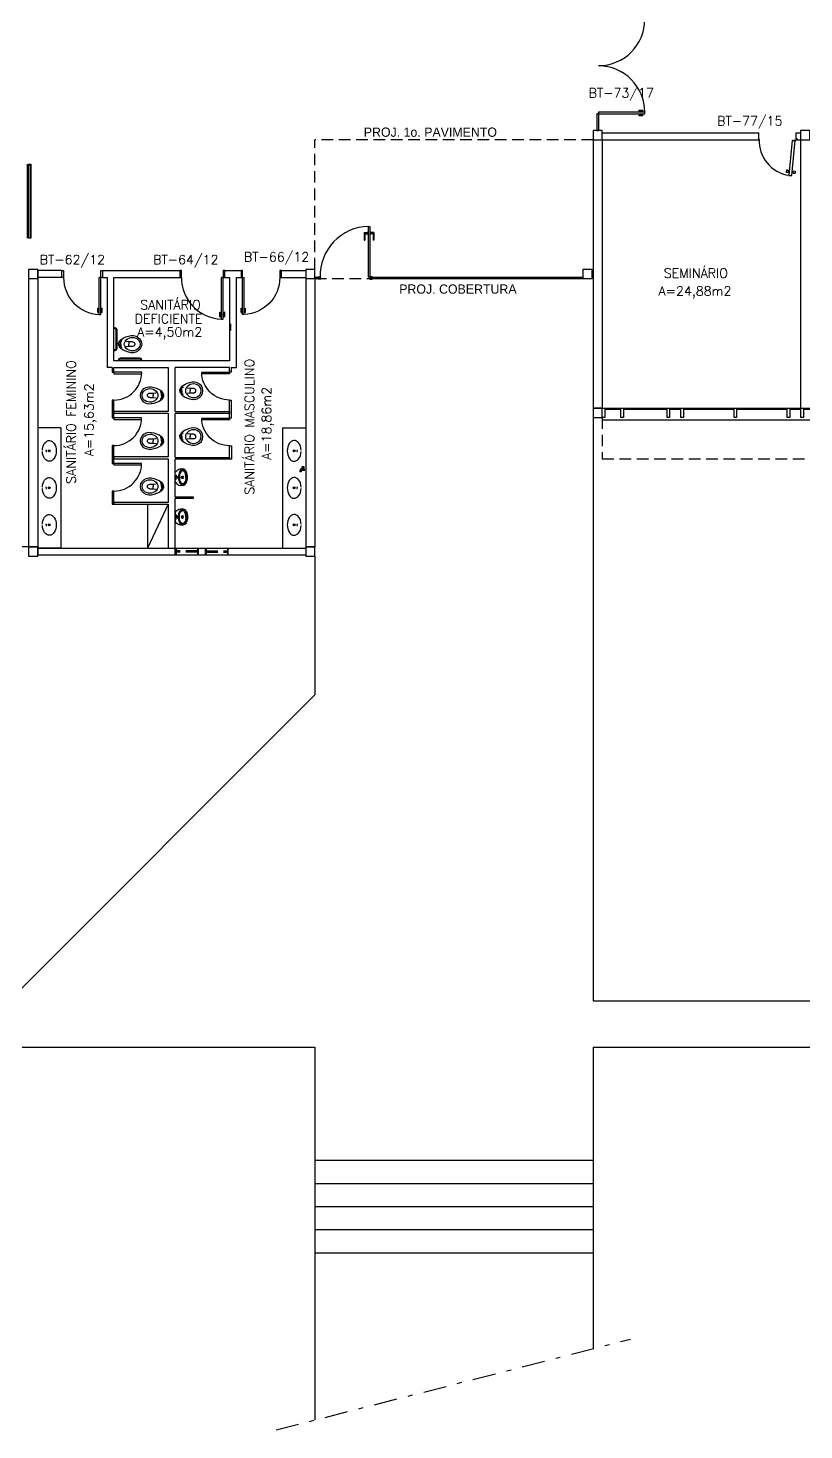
# Model space of a CAD drawing. Header units: centimetres. Extents: x -214 to 72, y 205 to 367.
# Drawn here: x -105.17 to -88.37, y 205.12 to 235.44 of the extents above; entities that cross this region are included whole.
import ezdxf

# ---------------------------------------------------------------- set-up
doc = ezdxf.new("R2010")
doc.units = ezdxf.units.CM
doc.header["$MEASUREMENT"] = 0
doc.linetypes.add('DASHDOT', pattern=[1, 0.5, -0.25, 0, -0.25])
doc.linetypes.add('HIDDEN', pattern=[0.375, 0.25, -0.125])
doc.layers.get('0').update_dxf_attribs({"linetype": 'CONTINUOUS'})
for name, color, linetype in [('1', 1, 'CONTINUOUS'), ('ALV', 2, 'CONTINUOUS'), ('AREA', 2, 'CONTINUOUS'), ('BANC', 2, 'CONTINUOUS'), ('DIV', 2, 'CONTINUOUS'), ('ENDEREÇO NOVO', 2, 'CONTINUOUS'), ('ESQ', 1, 'CONTINUOUS'), ('ESTRUT', 3, 'CONTINUOUS'), ('JAN2', 1, 'HIDDEN'), ('MACANETA', 2, 'CONTINUOUS'), ('MARCO', 2, 'CONTINUOUS'), ('MOBILIARIO', 2, 'CONTINUOUS'), ('PainelFELTRO', 2, 'CONTINUOUS'), ('PAREDE_VST', 2, 'CONTINUOUS'), ('PEÇAS', 1, 'CONTINUOUS'), ('PISO', 1, 'CONTINUOUS'), ('PORTA', 1, 'CONTINUOUS'), ('PROJ', 1, 'HIDDEN'), ('REBOCO', 2, 'CONTINUOUS'), ('TEXTO', 2, 'CONTINUOUS')]:
    doc.layers.add(name, color=color, linetype=linetype)
doc.styles.add('UNB-100', font='simplex.shx', dxfattribs={"height": 0.2})

# ---------------------------------------------------------------- blocks, each defined once
blk = doc.blocks.new('ESQ9')
at = {"layer": 'ALV'}
blk.add_line((-0.2, 0), (0, 0), dxfattribs=at)
at = {"layer": 'ESQ'}
for p, q in [((0.055, 0), (8.745, 0)), ((0, -0.2), (0, -0.25)), ((0, -0.25), (8.8, -0.25)), ((0.055, -0.025), (0.4, -0.025)), ((0.455, -0.025), (1.4, -0.025)), ((1.455, -0.025), (1.7, -0.025)), ((1.755, -0.025), (2.85, -0.025)), ((2.905, -0.025), (4, -0.025)), ((4.055, -0.025), (4.3, -0.025)), ((4.355, -0.025), (5.3, -0.025)), ((5.355, -0.025), (5.85, -0.025)), ((5.905, -0.025), (7.05, -0.025)), ((7.105, -0.025), (7.35, -0.025)), ((7.405, -0.025), (8.35, -0.025)), ((8.405, -0.025), (8.745, -0.025)), ((8.8, -0.2), (8.8, -0.25))]:
    blk.add_line(p, q, dxfattribs=at)
for points in [[(0, 0), (0.055, 0), (0.055, -0.2), (0, -0.2)], [(0.4, 0), (0.455, 0), (0.455, -0.2), (0.4, -0.2)], [(1.4, 0), (1.455, 0), (1.455, -0.2), (1.4, -0.2)], [(1.7, 0), (1.755, 0), (1.755, -0.2), (1.7, -0.2)], [(2.85, 0), (2.905, 0), (2.905, -0.2), (2.85, -0.2)], [(4, 0), (4.055, 0), (4.055, -0.2), (4, -0.2)], [(4.3, 0), (4.355, 0), (4.355, -0.2), (4.3, -0.2)], [(5.3, 0), (5.355, 0), (5.355, -0.2), (5.3, -0.2)], [(5.85, 0), (5.905, 0), (5.905, -0.2), (5.85, -0.2)], [(7.05, 0), (7.105, 0), (7.105, -0.2), (7.05, -0.2)], [(7.35, 0), (7.405, 0), (7.405, -0.2), (7.35, -0.2)], [(8.35, 0), (8.405, 0), (8.405, -0.2), (8.35, -0.2)], [(8.745, 0), (8.8, 0), (8.8, -0.2), (8.745, -0.2)]]:
    blk.add_lwpolyline(points, close=True, dxfattribs=at)
blk = doc.blocks.new('PDFT')
at = {"color": 1}
for p, q in [((0.318, 0.979), (0.318, 0.889)), ((0.318, 0.979), (0.358, 0.979)), ((0.328, 0.969), (0.328, 0.889)), ((0.328, 0.969), (0.358, 0.969)), ((0.433, 0.979), (0.393, 0.979)), ((0.423, 0.969), (0.393, 0.969)), ((0.423, 0.969), (0.423, 0.889)), ((0.433, 0.979), (0.433, 0.889)), ((2.362, 0.979), (2.362, 0.889)), ((2.362, 0.979), (2.402, 0.979)), ((2.372, 0.969), (2.372, 0.889)), ((2.372, 0.969), (2.402, 0.969)), ((2.477, 0.979), (2.437, 0.979)), ((2.467, 0.969), (2.437, 0.969)), ((2.467, 0.969), (2.467, 0.889)), ((2.477, 0.979), (2.477, 0.889)), ((0.328, 0.889), (0.318, 0.889)), ((0.423, 0.889), (0.433, 0.889)), ((2.372, 0.889), (2.362, 0.889)), ((2.467, 0.889), (2.477, 0.889))]:
    blk.add_line(p, q, dxfattribs=at)
at = {"color": 2}
for p, q in [((0.358, 0.018), (0.358, 1.019)), ((0.358, 1.019), (0.393, 1.019)), ((0.393, 1.019), (0.393, 0.018)), ((2.402, 1.019), (2.402, 0.018)), ((2.437, 1.019), (2.402, 1.019)), ((2.437, 0.018), (2.437, 1.019)), ((0.358, 0.018), (0, 0.017)), ((0, 0.017), (0, -0.017)), ((0.393, 0.018), (0.358, 0.018)), ((0.358, 0.018), (0.358, -0.017)), ((2.402, 0.018), (2.437, 0.018)), ((2.437, 0.017), (2.437, -0.017)), ((2.437, 0.017), (2.805, 0.017)), ((2.805, 0.017), (2.805, -0.017)), ((0, -0.017), (0.358, -0.017)), ((2.437, -0.017), (2.805, -0.017))]:
    blk.add_line(p, q, dxfattribs=at)
at = {"color": 1}
for centre, start, end in [((0.393, 0.018), 0.0837, 90), ((2.402, 0.018), 90, 179.9163)]:
    blk.add_arc(centre, 1.002, start, end, dxfattribs=at)
blk = doc.blocks.new('PLXE')
at = {"color": 1}
for p, q in [((0.043, 0.69), (0.048, 0.74)), ((0.082, 0.686), (0.043, 0.69)), ((0.087, 0.736), (0.048, 0.74)), ((0.082, 0.686), (0.084, 0.701)), ((0.112, 0.698), (0.084, 0.701)), ((0.086, 0.721), (0.087, 0.736)), ((0.114, 0.718), (0.086, 0.721)), ((0.169, 0.693), (0.197, 0.69)), ((0.171, 0.713), (0.199, 0.71)), ((0.195, 0.675), (0.197, 0.69)), ((0.195, 0.675), (0.235, 0.671)), ((0.199, 0.71), (0.2, 0.725)), ((0.2, 0.725), (0.24, 0.721)), ((0.235, 0.671), (0.24, 0.721))]:
    blk.add_line(p, q, dxfattribs=at)
at = {"color": 2}
for p, q in [((0.121, 0.788), (0.047, 0.032)), ((0.178, 0.782), (0.103, 0.027)), ((0.119, 0.79), (0.118, 0.776)), ((0.118, 0.776), (0.12, 0.776)), ((0.131, 0.789), (0.119, 0.79)), ((0.178, 0.782), (0.121, 0.788)), ((0.131, 0.794), (0.133, 0.794)), ((0.131, 0.794), (0.131, 0.789)), ((0.133, 0.794), (0.133, 0.789)), ((0.166, 0.786), (0.133, 0.789)), ((0.166, 0.791), (0.168, 0.79)), ((0.166, 0.791), (0.166, 0.786)), ((0.168, 0.79), (0.168, 0.785)), ((0.18, 0.784), (0.168, 0.785)), ((0.176, 0.77), (0.178, 0.77)), ((0.18, 0.784), (0.178, 0.77)), ((-0.008, 0), (0.008, 0)), ((0, 0.006), (0, -0.007)), ((0.044, 0.031), (0.046, 0.045)), ((0.056, 0.029), (0.044, 0.031)), ((0.046, 0.045), (0.048, 0.045)), ((0.103, 0.027), (0.047, 0.032)), ((0.056, 0.024), (0.056, 0.029)), ((0.056, 0.024), (0.058, 0.024)), ((0.091, 0.026), (0.058, 0.029)), ((0.058, 0.024), (0.058, 0.029)), ((0.091, 0.021), (0.091, 0.026)), ((0.091, 0.021), (0.093, 0.021)), ((0.105, 0.025), (0.093, 0.026)), ((0.093, 0.021), (0.093, 0.026)), ((0.104, 0.039), (0.106, 0.039)), ((0.105, 0.025), (0.106, 0.039))]:
    blk.add_line(p, q, dxfattribs=at)
at = {"color": 1}
blk.add_arc((0.065, 0.028), 0.764, 357.9063, 81.358, dxfattribs=at)
blk = doc.blocks.new('PainelFELTRO')
at = {"layer": 'PainelFELTRO'}
blk.add_hatch(color=2, dxfattribs=at).paths.add_polyline_path([(0.01, 0.06), (0.01, 0.03), (1.59, 0.03), (1.59, 0.06)])
for p, q in [((1.6, 0.07), (0, 0.07)), ((0, 0.07), (0, 0.02)), ((0, 0.02), (1.6, 0.02)), ((1.6, 0.02), (1.6, 0.07))]:
    blk.add_line(p, q, dxfattribs=at)
at = {"layer": 'PainelFELTRO', "color": 1}
for p, q in [((0, 0), (1.6, 0)), ((0.05, 0.02), (0.05, 0)), ((1.55, 0), (1.55, 0.02))]:
    blk.add_line(p, q, dxfattribs=at)
at = {"layer": 'PainelFELTRO', "color": 2}
for p, q in [((1.59, 0.06), (0.01, 0.06)), ((0.01, 0.06), (0.01, 0.03)), ((0.01, 0.03), (1.59, 0.03)), ((1.59, 0.03), (1.59, 0.06))]:
    blk.add_line(p, q, dxfattribs=at)
blk = doc.blocks.new('VASO')
for p, q in [((0.1, 0), (0.1, 0.028)), ((0.1, 0), (0.1, -0.028)), ((0.146, 0.031), (0.113, 0.031)), ((0.114, 0), (0.114, 0.028)), ((0.114, 0), (0.114, -0.028)), ((0.119, 0.031), (0.119, 0.062)), ((0.146, 0.05), (0.119, 0.05)), ((0.146, 0), (0.146, 0.089)), ((0.146, 0), (0.146, -0.089)), ((0.261, 0.056), (0.259, 0.059)), ((0.323, 0.049), (0.261, 0.056)), ((0.401, 0.049), (0.323, 0.049)), ((0.323, 0.049), (0.323, 0)), ((0.323, -0.049), (0.323, 0)), ((0.146, -0.031), (0.113, -0.031)), ((0.119, -0.031), (0.119, -0.062)), ((0.146, -0.05), (0.119, -0.05)), ((0.261, -0.056), (0.259, -0.059)), ((0.323, -0.049), (0.261, -0.056)), ((0.401, -0.049), (0.323, -0.049))]:
    blk.add_line(p, q)
for centre in [(0.164, 0.075), (0.164, -0.075)]:
    blk.add_circle(centre, 0.00682)
for centre, radius, start, end in [((0.107, 0.028), 0.00697, 0.8534, 179.1466), ((0.128, 0.062), 0.00909, 126.1604, 180), ((0.404, -0.315), 0.477, 122.7818, 126.1604), ((0.155, 0.089), 0.00909, 126.3456, 180), ((0.436, -0.294), 0.484, 97.6805, 126.3456), ((0.334, 0), 0.112, 147.3201, 212.6799), ((0.397, -0.04), 0.187, 54.2515, 147.3201), ((0.4, -0.02), 0.208, 36.8888, 100.1214), ((0.401, 0), 0.0486, 0, 90), ((0.401, 0), 0.0486, 270, 0), ((0.413, -0.018), 0.159, 41.3299, 54.2515), ((0.433, 0), 0.132, 318.6701, 41.3299), ((0.427, 0), 0.174, 323.1112, 36.8888), ((0.107, -0.028), 0.00697, 180.8534, 359.1466), ((0.128, -0.062), 0.00909, 180, 233.8396), ((0.404, 0.315), 0.477, 233.8396, 237.2182), ((0.155, -0.089), 0.00909, 180, 233.6544), ((0.436, 0.294), 0.484, 233.6544, 262.3195), ((0.397, 0.04), 0.187, 212.6799, 305.7485), ((0.4, 0.02), 0.208, 259.8786, 323.1112), ((0.413, 0.018), 0.159, 305.7485, 318.6701)]:
    blk.add_arc(centre, radius, start, end)
blk = doc.blocks.new('DOOR-80')
at = {"layer": 'MACANETA'}
for p, q in [((-0.08, -0.755), (-0.08, -0.665)), ((-0.08, -0.665), (-0.075, -0.665)), ((-0.08, -0.755), (-0.053, -0.755)), ((-0.075, -0.755), (-0.075, -0.665)), ((-0.075, -0.735), (-0.053, -0.735)), ((-0.053, -0.728), (-0.05, -0.728)), ((-0.053, -0.763), (-0.053, -0.728)), ((-0.053, -0.763), (-0.05, -0.763)), ((-0.012, -0.728), (-0.015, -0.728)), ((-0.012, -0.763), (-0.015, -0.763)), ((-0.012, -0.763), (-0.012, -0.728)), ((0.01, -0.735), (-0.012, -0.735)), ((0.015, -0.755), (-0.012, -0.755)), ((0.01, -0.755), (0.01, -0.665)), ((0.015, -0.665), (0.01, -0.665)), ((0.015, -0.755), (0.015, -0.665))]:
    blk.add_line(p, q, dxfattribs=at)
at = {"layer": 'PORTA'}
for p, q in [((-0.05, -0.8), (-0.05, 0)), ((-0.015, 0), (-0.05, 0)), ((-0.015, -0.8), (-0.015, 0)), ((-0.05, -0.8), (-0.015, -0.8))]:
    blk.add_line(p, q, dxfattribs=at)
at = {"layer": 'PORTA', "color": 1}
blk.add_arc((-0.02, 0), 0.8, 180, 267.8509, dxfattribs=at)
blk = doc.blocks.new('BARRA_DEFICIENTE')
at = {"layer": 'PEÇAS'}
for p, q in [((0, 0.599), (0.02, 0.599)), ((0, 0.579), (0.02, 0.579)), ((0.04, 0.139), (0.04, 0.559)), ((0.06, 0.139), (0.06, 0.559)), ((0, 0.119), (0.02, 0.119)), ((0, 0.099), (0.02, 0.099)), ((0.235, 0.02), (0.235, 0)), ((0.675, 0.04), (0.255, 0.04)), ((0.695, 0.02), (0.695, 0))]:
    blk.add_line(p, q, dxfattribs=at)
blk.add_lwpolyline([(0.715, 0), (0.715, 0.02, 0.414214), (0.675, 0.06), (0.255, 0.06, 0.414214), (0.215, 0.02), (0.215, 0)], format="xyb", dxfattribs=at)
for centre, radius, start, end in [((0.02, 0.559), 0.04, 0, 90), ((0.02, 0.559), 0.02, 0, 90), ((0.02, 0.139), 0.02, 270, 0), ((0.02, 0.139), 0.04, 270, 0), ((0.255, 0.02), 0.02, 90, 180), ((0.675, 0.02), 0.02, 0, 90)]:
    blk.add_arc(centre, radius, start, end, dxfattribs=at)
blk = doc.blocks.new('MIC01')
at = {"layer": 'PEÇAS'}
for p, q in [((-10, 0), (10, 0)), ((-5.3, 0), (-4.5, -2.2)), ((5.3, 0), (4.5, -2.2)), ((-4.5, -2.2), (0, -2.2)), ((4.5, -2.2), (0, -2.2))]:
    blk.add_line(p, q, dxfattribs=at)
for points in [[(0, -7.1, 0.058109), (-7, -8, 0.07175), (-12.3, -10.1, 0.106494), (-16.3, -13.6, 0.158235), (-17.4, -17.1, 0.158235)], [(-17.4, -17.1, 0.158235), (-16.3, -20.6, 0.106494), (-12.3, -24.1, 0.07175), (-7, -26.2, 0.058109), (0, -27, 0.058109), (7, -26.2, 0.07175), (12.3, -24.1, 0.106494), (16.3, -20.6, 0.158235), (17.4, -17.1, 0.158235)], [(0, -23.1, -0.04416), (-5.4, -22.6, -0.058504), (-9.4, -21.4, -0.100522), (-12.6, -19.1, -0.041446), (-13.7, -17.2, -0.101301), (-14.1, -15.3, -0.003595), (-14.1, -15.1)], [(17.4, -17.1, 0.158235), (16.3, -13.6, 0.106494), (12.3, -10.1, 0.07175), (7, -8, 0.058109), (0, -7.1, 0.058109)], [(0, -23.1, 0.04416), (5.4, -22.6, 0.058504), (9.4, -21.4, 0.100522), (12.6, -19.1, 0.041446), (13.7, -17.2, 0.101301), (14.1, -15.3, 0.003595), (14.1, -15.1)]]:
    blk.add_lwpolyline(points, format="xyb", dxfattribs=at)
blk.add_lwpolyline([(0, -9, 0.056411), (-5.8, -9.7, 0.070161), (-10.3, -11.4, 0.106104), (-13.6, -14.3, 0.161988), (-14.5, -17.1, 0.161988), (-13.6, -19.9, 0.106104), (-10.3, -22.8, 0.070161), (-5.8, -24.5, 0.056411), (0, -25.1, 0.056411), (5.8, -24.5, 0.070161), (10.3, -22.8, 0.106104), (13.6, -19.9, 0.161988), (14.5, -17.1, 0.161988), (13.6, -14.3, 0.106104), (10.3, -11.4, 0.070161), (5.8, -9.7, 0.056411)], format="xyb", close=True, dxfattribs=at)
for centre, radius in [((-2, -14.6), 0.51), ((-2, -16.7), 0.51), ((0, -4.7), 1.76), ((0, -4.7), 0.844), ((0, -13.6), 0.51), ((0, -15.7), 0.51), ((0, -17.8), 0.51), ((2, -14.6), 0.51), ((2, -16.7), 0.51)]:
    blk.add_circle(centre, radius, dxfattribs=at)
for centre, start, end in [((-2.6, -13.5), 118.7979, 195.9069), ((2.6, -13.5), 344.0931, 61.2021)]:
    blk.add_arc(centre, 15.4, start, end, dxfattribs=at)

msp = doc.modelspace()

# ---------------------------------------------------------------- linework, layer by layer
at = {"layer": '1', "linetype": 'DASHDOT'}
msp.add_line((-99.797, 205.122), (-92.122, 207.089), dxfattribs=at)
at = {"layer": 'ALV'}
for p, q in [((-92.735, 233.168), (-89.344, 233.168)), ((-89.344, 233.018), (-89.344, 233.168)), ((-88.545, 233.168), (-88.545, 233.018)), ((-88.545, 233.168), (-88.445, 233.168)), ((-92.935, 233.018), (-92.935, 227.218)), ((-92.735, 233.018), (-92.735, 227.218)), ((-92.735, 233.018), (-89.344, 233.018)), ((-88.545, 233.018), (-88.445, 233.018)), ((-104.955, 230.193), (-104.955, 230.018)), ((-103.555, 230.193), (-101.881, 230.193)), ((-99.155, 230.193), (-99.155, 230.018)), ((-105.155, 230.018), (-105.155, 224.218)), ((-105.155, 230.018), (-104.955, 230.018)), ((-104.955, 230.018), (-104.955, 224.218)), ((-103.555, 230.043), (-103.455, 230.043)), ((-103.305, 230.043), (-101.88, 230.043)), ((-99.155, 230.018), (-99.155, 224.218)), ((-99.155, 230.018), (-98.955, 230.018)), ((-98.955, 230.018), (-98.955, 224.218)), ((-100.78, 229.043), (-100.78, 228.893)), ((-92.935, 227.218), (-92.735, 227.218)), ((-105.155, 224.218), (-105.375, 224.218)), ((-105.155, 224.218), (-104.955, 224.218)), ((-104.955, 224.218), (-104.955, 224.043)), ((-104.955, 224.193), (-101.48, 224.193)), ((-104.955, 224.043), (-99.155, 224.043)), ((-101.98, 224.043), (-101.98, 224.193)), ((-101.48, 224.193), (-101.48, 224.043)), ((-101.33, 224.193), (-99.155, 224.193)), ((-101.33, 224.193), (-101.33, 224.043)), ((-100.83, 224.043), (-100.83, 224.193)), ((-99.155, 224.218), (-98.955, 224.218)), ((-99.155, 224.218), (-99.155, 224.043)), ((-99.155, 224.193), (-99.155, 224.043))]:
    msp.add_line(p, q, dxfattribs=at)
at = {"layer": 'ALV', "color": 2}
msp.add_line((-88.445, 233.018), (-88.445, 227.218), dxfattribs=at)
at = {"layer": 'BANC'}
for p, q in [((-104.455, 226.793), (-104.955, 226.793)), ((-99.655, 226.793), (-99.155, 226.793))]:
    msp.add_line(p, q, dxfattribs=at)
for points in [[(-104.455, 226.793), (-104.455, 224.193), (-104.955, 224.193)], [(-99.655, 226.793), (-99.655, 224.193), (-99.155, 224.193)]]:
    msp.add_lwpolyline(points, dxfattribs=at)
at = {"layer": 'BANC', "extrusion": (0, 0, -1)}
for centre in [(-104.705, 226.293), (-104.705, 226.293), (-104.705, 225.493), (-104.705, 225.493), (-104.705, 224.693), (-104.705, 224.693)]:
    msp.add_ellipse(centre, major_axis=(0, 0.225), ratio=0.666667, start_param=-1.50408, end_param=4.645673, dxfattribs=at)
at = {"layer": 'BANC'}
for centre in [(-99.405, 226.293), (-99.405, 226.293), (-99.405, 225.493), (-99.405, 225.493), (-99.405, 224.693), (-99.405, 224.693)]:
    msp.add_ellipse(centre, major_axis=(0, 0.225), ratio=0.666667, start_param=-1.50408, end_param=4.645673, dxfattribs=at)
at = {"layer": 'DIV'}
for p, q in [((-104.43, 230.193), (-104.955, 230.193)), ((-100.905, 230.193), (-100.555, 230.193)), ((-99.68, 230.193), (-99.155, 230.193)), ((-104.43, 230.043), (-104.955, 230.043)), ((-103.555, 230.043), (-103.455, 230.043)), ((-100.905, 230.043), (-100.805, 230.043)), ((-100.655, 230.043), (-100.555, 230.043)), ((-99.68, 230.043), (-99.155, 230.043)), ((-101.98, 225.303), (-101.58, 225.303)), ((-101.98, 225.273), (-101.58, 225.273)), ((-101.58, 225.273), (-101.58, 225.303)), ((-101.48, 224.193), (-101.33, 224.193))]:
    msp.add_line(p, q, dxfattribs=at)
for points in [[(-103.345, 228.093), (-103.345, 227.993), (-103.305, 227.993), (-103.305, 228.093)], [(-100.765, 228.093), (-100.765, 227.993), (-100.805, 227.993), (-100.805, 228.093)], [(-102.13, 227.148), (-103.306, 227.148), (-103.306, 227.108), (-102.13, 227.108)], [(-101.98, 227.143), (-100.805, 227.143), (-100.805, 227.103), (-101.98, 227.103)], [(-102.13, 226.163), (-103.307, 226.163), (-103.307, 226.123), (-102.13, 226.123)], [(-101.98, 226.153), (-100.804, 226.153), (-100.804, 226.113), (-101.98, 226.113)], [(-102.13, 225.178), (-103.307, 225.178), (-103.307, 225.138), (-102.13, 225.138)]]:
    msp.add_lwpolyline(points, dxfattribs=at)
for points in [[(-103.305, 227.393, 0.414214), (-102.705, 227.993), (-103.305, 227.993), (-103.305, 227.958), (-102.705, 227.958)], [(-100.805, 227.393, -0.414214), (-101.405, 227.993), (-100.805, 227.993), (-100.805, 227.958), (-101.405, 227.958)], [(-103.306, 226.408, 0.414214), (-102.706, 227.008), (-103.306, 227.008), (-103.306, 226.973), (-102.706, 226.973)], [(-100.805, 226.403, -0.414214), (-101.405, 227.003), (-100.805, 227.003), (-100.805, 226.968), (-101.405, 226.968)], [(-103.307, 225.423, 0.414214), (-102.707, 226.023), (-103.307, 226.023), (-103.307, 225.988), (-102.707, 225.988)]]:
    msp.add_lwpolyline(points, format="xyb", dxfattribs=at)
for points in [[(-103.346, 227.008), (-103.306, 227.008), (-103.306, 227.393), (-103.346, 227.393)], [(-100.765, 227.003), (-100.805, 227.003), (-100.805, 227.393), (-100.765, 227.393)], [(-103.347, 226.023), (-103.307, 226.023), (-103.307, 226.408), (-103.347, 226.408)], [(-100.764, 226.113), (-100.804, 226.113), (-100.804, 226.403), (-100.764, 226.403)], [(-103.347, 225.138), (-103.307, 225.138), (-103.307, 225.423), (-103.347, 225.423)]]:
    msp.add_lwpolyline(points, close=True, dxfattribs=at)
at = {"layer": 'ESTRUT'}
for points in [[(-92.735, 233.218), (-92.935, 233.218), (-92.935, 233.018), (-92.735, 233.018)], [(-88.245, 233.218), (-88.445, 233.218), (-88.445, 233.018), (-88.245, 233.018)], [(-104.955, 230.218), (-105.155, 230.218), (-105.155, 230.018), (-104.955, 230.018)], [(-98.955, 230.218), (-99.155, 230.218), (-99.155, 230.018), (-98.955, 230.018)], [(-92.955, 230.218), (-93.155, 230.218), (-93.155, 230.018), (-92.955, 230.018)], [(-92.735, 227.218), (-92.935, 227.218), (-92.935, 227.018), (-92.735, 227.018)], [(-104.955, 224.218), (-105.155, 224.218), (-105.155, 224.018), (-104.955, 224.018)], [(-98.955, 224.218), (-99.155, 224.218), (-99.155, 224.018), (-98.955, 224.018)]]:
    msp.add_lwpolyline(points, close=True, dxfattribs=at)
at = {"layer": 'JAN2'}
for p, q in [((-101.96, 224.193), (-101.96, 224.043)), ((-101.5, 224.133), (-101.96, 224.133)), ((-101.5, 224.103), (-101.96, 224.103)), ((-101.5, 224.193), (-101.5, 224.043)), ((-101.31, 224.193), (-101.31, 224.043)), ((-101.31, 224.133), (-100.85, 224.133)), ((-101.31, 224.103), (-100.85, 224.103)), ((-100.85, 224.193), (-100.85, 224.043))]:
    msp.add_line(p, q, dxfattribs=at)
at = {"layer": 'MACANETA'}
for p, q in [((-97.888, 231.016), (-97.888, 230.852)), ((-97.888, 231.016), (-97.809, 231.016)), ((-97.874, 231.016), (-97.874, 230.852)), ((-97.809, 231.038), (-97.8, 231.038)), ((-97.809, 231.038), (-97.809, 230.965)), ((-97.761, 231.038), (-97.77, 231.038)), ((-97.761, 231.038), (-97.761, 230.965)), ((-97.682, 231.016), (-97.761, 231.016)), ((-97.697, 231.016), (-97.697, 230.852)), ((-97.682, 231.016), (-97.682, 230.852)), ((-97.888, 230.852), (-97.874, 230.852)), ((-97.874, 230.987), (-97.809, 230.987)), ((-97.809, 230.965), (-97.8, 230.965)), ((-97.761, 230.965), (-97.77, 230.965)), ((-97.697, 230.987), (-97.761, 230.987)), ((-97.682, 230.852), (-97.697, 230.852))]:
    msp.add_line(p, q, dxfattribs=at)
at = {"layer": 'MARCO'}
for p, q in [((-101.88, 230.193), (-101.88, 230.193)), ((-101.88, 230.193), (-101.88, 230.193)), ((-101.88, 230.193), (-101.88, 230.193)), ((-101.88, 230.193), (-101.88, 230.193)), ((-101.88, 230.193), (-101.88, 230.193)), ((-101.88, 230.043), (-101.88, 230.043)), ((-101.88, 230.043), (-101.865, 230.043)), ((-101.88, 230.043), (-101.88, 230.043)), ((-101.865, 230.043), (-101.865, 230.043)), ((-101.865, 230.043), (-101.865, 230.043))]:
    msp.add_line(p, q, dxfattribs=at)
at = {"layer": 'MOBILIARIO'}
for p in [(-102.58, 225.138), (-102.13, 225.138)]:
    msp.add_line(p, (-102.58, 224.193), dxfattribs=at)
at = {"layer": 'PAREDE_VST'}
for p, q in [((-99.281, 225.871), (-99.281, 225.843)), ((-99.25, 225.843), (-99.281, 225.843)), ((-99.25, 225.87), (-99.25, 225.843)), ((-99.246, 225.906), (-99.175, 225.906)), ((-99.245, 225.875), (-99.175, 225.875))]:
    msp.add_line(p, q, dxfattribs=at)
msp.add_lwpolyline([(-99.24, 225.95), (-99.24, 225.936), (-99.191, 225.936), (-99.191, 225.95)], close=True, dxfattribs=at)
for centre, radius in [((-99.246, 225.871), 0.035), ((-99.245, 225.87), 0.005)]:
    msp.add_arc(centre, radius, 90, 180, dxfattribs=at)
at = {"layer": 'PEÇAS'}
for centre, radius in [((-104.705, 226.293), 0.02), ((-104.705, 226.293), 0.01), ((-99.405, 226.293), 0.02), ((-99.405, 226.293), 0.01), ((-104.705, 225.493), 0.02), ((-104.705, 225.493), 0.01), ((-99.405, 225.493), 0.02), ((-99.405, 225.493), 0.01), ((-104.705, 224.693), 0.02), ((-104.705, 224.693), 0.01), ((-99.405, 224.693), 0.02), ((-99.405, 224.693), 0.01)]:
    msp.add_circle(centre, radius, dxfattribs=at)
for centre, start, end in [((-104.777, 226.293), 270, 90), ((-99.334, 226.293), 90, 270), ((-104.777, 225.493), 270, 90), ((-99.334, 225.493), 90, 270), ((-104.777, 224.693), 270, 90), ((-99.334, 224.693), 90, 270)]:
    msp.add_arc(centre, 0.015, start, end, dxfattribs=at)
at = {"layer": 'PISO'}
for p, q in [((-92.935, 227.018), (-92.935, 214.398)), ((-98.955, 224.018), (-98.955, 221.018)), ((-105.575, 214.398), (-98.955, 221.018)), ((-92.935, 214.398), (-71.317, 214.398)), ((-150.615, 213.398), (-98.955, 213.398)), ((-98.955, 213.398), (-98.955, 205.338)), ((-92.935, 213.398), (-71.098, 213.398)), ((-92.935, 213.398), (-92.935, 206.88)), ((-98.955, 210.954), (-92.935, 210.954)), ((-98.955, 210.454), (-92.935, 210.454)), ((-98.955, 209.954), (-92.935, 209.954)), ((-98.955, 209.454), (-92.935, 209.454)), ((-98.955, 208.954), (-92.935, 208.954))]:
    msp.add_line(p, q, dxfattribs=at)
at = {"layer": 'PORTA'}
for p, q in [((-97.8, 231.148), (-97.8, 230.048)), ((-97.8, 231.148), (-97.77, 231.148)), ((-97.77, 231.148), (-97.77, 230.048)), ((-98.955, 230.048), (-98.855, 230.048)), ((-98.955, 230.018), (-98.855, 230.018)), ((-98.9, 230.048), (-98.9, 230.058)), ((-98.9, 230.058), (-98.85, 230.058)), ((-98.89, 230.008), (-98.89, 230.018)), ((-98.84, 230.008), (-98.89, 230.008)), ((-98.855, 230.048), (-98.855, 230.018)), ((-98.855, 230.048), (-98.85, 230.048)), ((-98.855, 230.018), (-98.84, 230.018)), ((-98.85, 230.058), (-98.85, 230.048)), ((-98.85, 230.048), (-98.84, 230.048)), ((-98.84, 230.048), (-98.84, 230.013)), ((-98.83, 230.018), (-98.84, 230.018)), ((-98.84, 230.018), (-98.84, 230.008)), ((-98.84, 230.013), (-98.83, 230.013)), ((-98.83, 230.013), (-98.83, 230.018)), ((-97.77, 230.048), (-97.8, 230.048)), ((-97.78, 230.013), (-97.78, 230.018)), ((-97.78, 230.018), (-97.77, 230.018)), ((-97.77, 230.013), (-97.78, 230.013)), ((-97.76, 230.048), (-97.77, 230.048)), ((-97.77, 230.048), (-97.77, 230.013)), ((-97.77, 230.018), (-97.77, 230.008)), ((-97.755, 230.018), (-97.77, 230.018)), ((-97.77, 230.008), (-97.72, 230.008)), ((-97.71, 230.058), (-97.76, 230.058)), ((-97.76, 230.058), (-97.76, 230.048)), ((-97.755, 230.048), (-97.76, 230.048)), ((-97.755, 230.048), (-93.155, 230.048)), ((-97.755, 230.048), (-97.755, 230.018)), ((-97.755, 230.018), (-93.155, 230.018)), ((-97.72, 230.008), (-97.72, 230.018)), ((-97.71, 230.048), (-97.71, 230.058))]:
    msp.add_line(p, q, dxfattribs=at)
for points in [[(-104.395, 230.043), (-104.43, 230.043), (-104.43, 230.193), (-104.395, 230.193)], [(-103.555, 230.043), (-103.59, 230.043), (-103.59, 230.193), (-103.555, 230.193)], [(-101.881, 230.043), (-101.846, 230.043), (-101.846, 230.193), (-101.881, 230.193)], [(-100.94, 230.043), (-100.905, 230.043), (-100.905, 230.193), (-100.94, 230.193)], [(-100.555, 230.043), (-100.52, 230.043), (-100.52, 230.193), (-100.555, 230.193)], [(-99.715, 230.043), (-99.68, 230.043), (-99.68, 230.193), (-99.715, 230.193)]]:
    msp.add_lwpolyline(points, close=True, dxfattribs=at)
msp.add_arc((-97.778, 230.085), 1.063, 91.2167, 181.9953, dxfattribs=at)
at = {"layer": 'PROJ'}
for p, q in [((-98.955, 230.218), (-98.955, 233.018)), ((-92.935, 233.018), (-98.955, 233.018)), ((-98.955, 230.018), (-93.155, 230.018)), ((-92.735, 227.018), (-92.735, 226.118)), ((-92.735, 226.118), (-83.935, 226.118))]:
    msp.add_line(p, q, dxfattribs=at)
at = {"layer": 'REBOCO'}
for p, q in [((-104.43, 230.043), (-104.43, 230.193)), ((-104.43, 230.043), (-104.43, 230.193)), ((-103.455, 230.043), (-103.455, 228.093)), ((-103.305, 228.243), (-103.305, 230.043)), ((-100.805, 230.043), (-100.805, 228.243)), ((-100.655, 228.093), (-100.655, 230.043)), ((-103.345, 228.093), (-103.455, 228.093)), ((-100.805, 228.243), (-103.305, 228.243)), ((-103.305, 228.093), (-102.13, 228.093)), ((-102.13, 228.093), (-102.13, 227.148)), ((-101.98, 227.143), (-101.98, 228.093)), ((-100.805, 228.093), (-101.98, 228.093)), ((-100.765, 228.093), (-100.655, 228.093)), ((-102.13, 227.108), (-102.13, 226.163)), ((-101.98, 226.153), (-101.98, 227.103)), ((-102.13, 226.123), (-102.13, 225.178)), ((-101.98, 225.303), (-101.98, 226.113)), ((-101.98, 224.193), (-101.98, 225.273)), ((-102.13, 225.138), (-102.13, 224.193))]:
    msp.add_line(p, q, dxfattribs=at)

# ---------------------------------------------------------------- block references
at = {"layer": 'ALV', "color": 6, "xscale": -1, "rotation": 270}
msp.add_blockref('PainelFELTRO', (-105.175, 230.89), dxfattribs=at)
at = {"layer": 'DIV', "rotation": 180}
msp.add_blockref('PLXE', (-88.515, 233.035), dxfattribs=at)
at = {"layer": 'ESQ'}
msp.add_blockref('ESQ9', (-92.735, 227.218), dxfattribs=at)
at = {"layer": 'PEÇAS', "xscale": -1}
for name, p, rotation in [('BARRA_DEFICIENTE', (-103.305, 228.243), 269.9999999303449), ('VASO', (-103.305, 228.601), 179.9999999303449)]:
    msp.add_blockref(name, p, dxfattribs=dict(at, rotation=rotation))
for p in [(-102.13, 227.493), (-102.13, 226.508), (-102.13, 225.523)]:
    msp.add_blockref('VASO', p, dxfattribs=at)
at = {"layer": 'PEÇAS'}
for p in [(-101.98, 227.593), (-101.98, 226.603)]:
    msp.add_blockref('VASO', p, dxfattribs=at)
at = {"layer": 'PEÇAS', "yscale": 0.009999999999990905, "rotation": 90}
for p, xscale, zscale in [((-101.98, 225.723), 0.009999999999990905, 0.009999999999990905), ((-101.98, 224.863), -0.009999999999990905, 0.01)]:
    msp.add_blockref('MIC01', p, dxfattribs=dict(at, xscale=xscale, zscale=zscale))
at = {"layer": 'PORTA', "rotation": 270}
msp.add_blockref('PDFT', (-92.835, 236.018), dxfattribs=at)
at = {"layer": 'PORTA'}
msp.add_blockref('DOOR-80', (-103.575, 230.043), dxfattribs=at)
at = {"layer": 'PORTA', "xscale": 1.124991633441653, "yscale": 1.124991633441653, "zscale": 1.124991633441653}
msp.add_blockref('DOOR-80', (-100.923, 230.043), dxfattribs=at)
at = {"layer": 'PORTA', "xscale": -1}
msp.add_blockref('DOOR-80', (-100.535, 230.043), dxfattribs=at)

# ---------------------------------------------------------------- texts
at = {"layer": 'AREA', "style": 'UNB-100'}
for s, p in [('A=24,88m2', (-91.518, 229.65)), ('A=4,50m2', (-102.801, 228.764))]:
    msp.add_text(s, height=0.2, dxfattribs=at).set_placement(p)
for s, p in [('A=15,63m2', (-103.745, 226.176)), ('A=18,86m2', (-99.903, 226.099))]:
    msp.add_text(s, height=0.2, rotation=90, dxfattribs=at).set_placement(p)
at = {"layer": 'ENDEREÇO NOVO', "style": 'UNB-100'}
for s, p in [('BT-73/17', (-93.032, 233.933)), ('BT-77/15', (-90.25, 233.328)), ('BT-62/12', (-104.913, 230.328)), ('BT-64/12', (-102.458, 230.328)), ('BT-66/12', (-100.493, 230.388))]:
    msp.add_text(s, height=0.2, dxfattribs=at).set_placement(p)
at = {"layer": 'PROJ'}
for s, p in [('PROJ. 1o. PAVIMENTO', (-97.898, 233.085)), ('PROJ. COBERTURA', (-97.131, 229.692))]:
    msp.add_text(s, height=0.2, dxfattribs=at).set_placement(p)
at = {"layer": 'TEXTO', "style": 'UNB-100'}
for s, p in [('SEMINÁRIO', (-91.405, 230.036)), ('SANITÁRIO', (-102.736, 229.351)), ('DEFICIENTE', (-102.856, 229.051))]:
    msp.add_text(s, height=0.2, dxfattribs=at).set_placement(p)
for s, p in [('SANITÁRIO FEMININO', (-104.132, 225.58)), ('SANITÁRIO MASCULINO', (-100.272, 225.345))]:
    msp.add_text(s, height=0.2, rotation=90, dxfattribs=at).set_placement(p)

doc.saveas('drawing.dxf')
